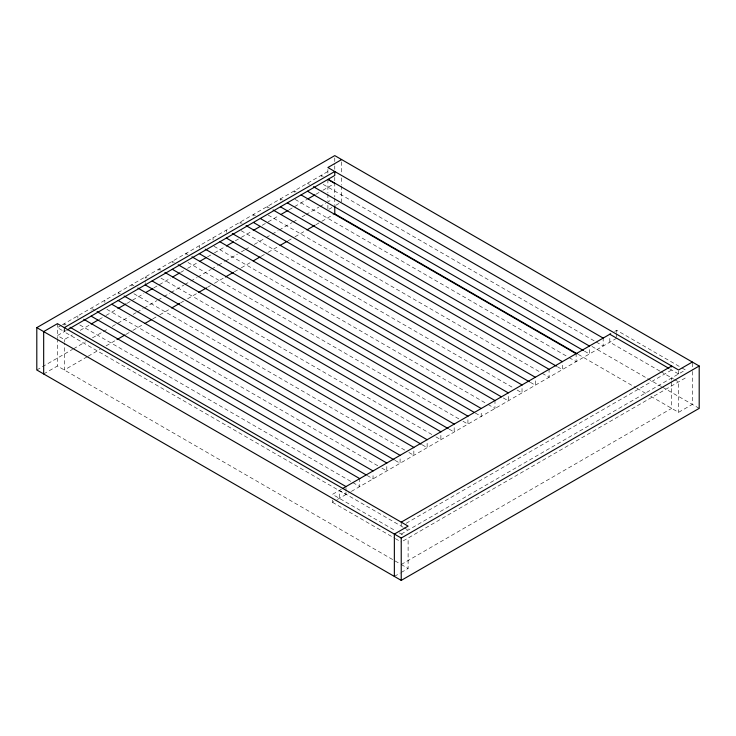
<?xml version="1.0" encoding="UTF-8"?>
<svg xmlns="http://www.w3.org/2000/svg" width="736" height="736" viewBox="0 0 736 736"><rect width="100%" height="100%" fill="white"/><g stroke="black" fill="none" stroke-linecap="round" stroke-linejoin="round"><path stroke-width="0.55" stroke-dasharray="3.68 2.76" d="M61.41 325.34L57.426 327.64L64.308 331.605L64.308 327.64M62.404 324.769L327.888 171.488L329.857 172.629M66.378 330.409L57.426 335.579L64.308 339.544L72.257 334.954M80.215 330.363L90.16 324.622M99.102 319.461L105.073 316.011M106.067 315.44L117.006 309.12M126.951 303.379L143.851 293.627M153.796 287.886L170.697 278.125M180.642 272.384L183.623 270.664M187.606 268.364L198.545 262.053M207.488 256.882L213.458 253.442M214.452 252.862L225.391 246.551M235.327 240.81L240.304 237.94M241.298 237.36L252.236 231.049M262.182 225.308L267.15 222.438M268.143 221.867L279.082 215.547M289.027 209.806L306.921 199.474M315.873 194.304L321.834 190.863M322.837 190.293L334.77 183.402L334.77 196.926M36.8 369.987L72.56 349.342M73.545 348.772L85.468 341.89M92.423 337.87L102.35 332.138M103.344 331.568L108.312 328.698M112.286 326.407L129.168 316.655M133.142 314.364L136.123 312.644M137.117 312.073L143.078 308.632M144.072 308.053L156.98 300.601M157.973 300.03L162.941 297.16M163.935 296.59L169.887 293.149M170.881 292.569L183.798 285.117M184.791 284.547L189.759 281.676M190.753 281.106L196.705 277.665M197.699 277.086L210.616 269.634M211.609 269.063L217.562 265.622M218.555 265.052L224.517 261.611M225.51 261.032L237.434 254.15M241.399 251.859L244.38 250.139M245.373 249.568L250.341 246.698M254.316 244.407L265.236 238.096M266.23 237.526L271.198 234.655M272.191 234.085L278.153 230.644M279.146 230.064L292.054 222.612M293.048 222.042L298.016 219.172M301.99 216.881L304.971 215.16M305.964 214.59L318.872 207.129M319.866 206.558L325.827 203.118M326.821 202.547L331.789 199.677M43.672 373.952L57.426 366.013L400.163 563.896M328.872 209.3L331.816 207.598M335.745 205.326L339.673 203.062M87.17 356.785L64.308 369.987L64.308 342.93M88.173 356.206L100.105 349.315M106.067 345.874L116.012 340.133M125.957 334.392L131.919 330.952M132.912 330.372L143.851 324.061M152.803 318.89L158.764 315.45M159.758 314.87L170.697 308.559M180.642 302.818L183.623 301.098M187.606 298.798L196.549 293.636M207.488 287.316L210.468 285.596M214.452 283.296L224.397 277.555M234.333 271.814L240.304 268.373M241.298 267.803L251.243 262.062M261.188 256.321L267.15 252.871M268.143 252.301L278.088 246.56M288.034 240.819L293.995 237.369M294.989 236.799L305.928 230.488M315.873 224.747L320.841 221.876M321.834 221.297L333.767 214.406M341.421 489.21L332.47 494.371L395.342 530.674M614.698 331.43L616.685 330.289L680.533 367.154M332.47 500.048L332.47 502.311L336.444 500.02M337.382 499.477L350.364 491.988M351.357 491.418L616.685 338.229M406.208 523.259L671.692 369.987L671.692 366.013M401.23 534.069L685.446 369.987L681.518 367.715M403.199 540.877L685.446 377.927L685.446 375.654M401.23 564.512L671.692 408.36L671.692 381.303M394.358 576.417L400.255 573.013M401.23 572.452L408.112 568.477L408.112 538.044M650.753 396.272L678.574 412.335L692.328 404.395L692.328 371.202M669.732 368.846L680.533 375.093M323.224 176.474L321.246 175.324L321.246 177.597M659.907 371.119L609.813 342.194L609.813 336.527M660.891 371.689L673.661 379.058M674.645 379.629L678.574 381.892L678.574 412.335M323.224 184.414L595.222 341.449M596.215 342.019L603.161 346.03L603.161 338.091M591.983 346.463L646.622 378.01M647.616 378.58L661.526 386.612M662.52 387.182L699.2 408.36M307.492 183.264L309.479 184.414M584.448 351.109L589.407 353.97L589.407 348.303M578.238 354.402L635.858 387.67M636.852 388.24L646.778 393.981M296.185 192.087L294.198 190.946L294.198 193.209M295.191 199.456L568.174 357.061M569.167 357.641L576.113 361.652L576.113 353.712M282.431 200.026L280.444 198.886L280.444 201.149M557.4 366.721L562.368 369.592L562.368 363.915M269.137 207.699L267.15 206.558L267.15 208.822M268.143 215.068L541.126 372.674M542.119 373.253L549.074 377.264L549.074 369.325M255.383 215.648L253.396 214.498L253.396 216.761M530.352 382.334L535.32 385.204L535.32 379.528M242.089 223.321L240.102 222.171L240.102 224.443M241.095 230.681L513.093 387.716M517.058 390.016L522.026 392.877L522.026 384.937M503.314 397.955L508.272 400.816L508.272 395.149M214.047 246.302L487.039 403.908M488.032 404.478L494.978 408.489L494.978 400.55M475.272 412.997L481.224 416.429L481.224 410.762M187.993 254.546L186.015 253.405L186.015 255.668M187.993 262.485L458.997 418.95M462.972 421.24L467.93 424.111L467.93 416.171M174.248 262.485L172.261 261.344L172.261 263.608M449.218 429.18L454.176 432.05L454.176 426.374M160.954 270.167L158.967 269.017L158.967 271.29M160.954 278.107L431.949 434.562M435.924 436.853L440.882 439.723L440.882 431.784M147.2 278.107L145.213 276.957L145.213 281.492M422.17 444.792L427.138 447.663L427.138 441.996M133.906 285.78L131.919 284.63L131.919 286.902M133.906 293.719L404.91 450.184M408.876 452.474L413.844 455.336L413.844 447.396M120.152 293.719L118.165 292.569L118.165 294.842M395.122 460.414L400.09 463.275L400.09 457.608M106.858 309.332L377.862 465.796M381.828 468.087L386.796 470.948L386.796 463.008M95.091 310.482L91.117 308.191L91.117 310.454M367.089 475.456L373.042 478.897L373.042 473.22M79.81 324.944L351.808 481.979M352.802 482.558L359.748 486.57L359.748 478.63M66.065 324.944L64.078 323.803L64.078 328.339M403.199 527.27L339.351 490.406L339.351 498.346M404.184 527.832L408.112 530.104L408.112 528.117M399.271 532.938L403.199 535.21M332.47 502.311L394.358 538.044M395.342 538.614L401.23 542.018M401.157 564.466L408.112 568.477M692.328 363.188L692.328 370.061M678.574 370.981L678.574 373.952M671.692 377.927L671.692 380.181M616.685 330.289L616.685 332.552M616.685 333.684L616.685 337.088M401.23 522.164L401.23 526.13M345.994 487.701L345.994 491.105M345.994 492.237L345.994 494.509L64.078 331.743L64.078 329.47M341.642 161.865L341.642 173.31M341.642 177.891L341.642 184.764M341.642 185.904L341.642 201.931M334.77 157.9L334.77 164.763M334.77 165.913L334.77 169.344M334.77 177.358L334.77 180.789M334.77 198.058L334.77 204.82M327.888 169.501L327.888 173.245M327.888 179.428L327.888 192.961M327.888 194.083L327.888 200.845M327.888 205.289L327.888 208.739M226.348 230.11L226.348 232.383M213.054 237.783L213.054 240.056M199.309 245.723L199.309 247.995M145.213 282.624L145.213 284.896M104.871 300.251L104.871 302.514M77.832 315.864L77.832 318.127M64.308 339.544L64.308 341.808M57.426 323.665L57.426 337.833M57.426 338.551L57.426 366.013"/><path stroke-width="1.1" d="M36.8 327.64L334.77 155.609L699.2 366.013L699.2 408.36L401.23 580.391L36.8 369.987L36.8 327.64L401.23 538.044L699.2 366.013M341.642 159.583L327.888 167.523L678.574 369.987L692.328 362.048M64.308 327.64L334.77 171.488L334.77 175.462L67.289 329.884M91.154 324.052L98.109 320.031M117.999 308.55L125.957 303.959M145.838 292.477L152.803 288.457M172.684 276.975L179.648 272.955M199.539 261.473L206.494 257.453M226.384 245.971L233.34 241.96M253.23 230.478L260.185 226.458M281.069 214.397L288.034 210.386M307.915 198.904L314.879 194.884M117.006 339.563L124.964 334.963M144.845 323.481L151.809 319.47M171.69 307.988L179.648 303.388M198.545 292.486L206.494 287.896M225.391 276.984L233.34 272.394M253.23 260.912L260.185 256.892M280.076 245.41L287.04 241.39M306.921 229.908L314.879 225.317M342.415 488.64L610.724 333.73M401.23 522.164L671.692 366.013M609.813 334.254L668.748 368.285M328.192 179.336L603.161 338.091M327.888 179.428L334.77 183.402M313.444 186.705L589.407 346.03M307.492 191.204L583.455 350.538M334.843 213.882L577.245 353.832M301.144 194.957L576.113 353.712M287.39 202.897L562.368 361.652M280.444 206.825L556.407 366.151M273.102 209.999L549.074 369.325M260.351 218.509L535.32 377.264M253.396 222.438L529.359 381.763M246.063 225.612L522.026 384.937M232.309 233.551L508.272 392.877M226.348 238.05L501.326 396.805M220.009 241.804L494.978 400.55M205.261 249.164L481.224 408.489M199.309 253.662L474.278 412.418M191.967 256.836L467.93 416.171M178.213 264.785L454.176 424.111M172.261 269.284L448.224 428.61M164.919 272.458L440.882 431.784M152.159 280.968L427.138 439.723M145.213 284.896L421.176 444.222M137.88 288.07L413.844 447.396M124.126 296.01L400.09 455.336M118.165 300.509L394.128 459.834M111.826 304.262L386.796 463.008M97.078 311.622L373.042 470.948M91.117 316.13L366.096 474.876M83.784 319.304L359.748 478.63M70.03 327.244L345.994 486.57M401.23 538.044L401.23 580.391M394.358 576.417L394.358 534.069L408.112 526.13L57.426 323.665L43.672 331.605L43.672 373.952M334.77 205.942L334.77 213.836"/></g></svg>
